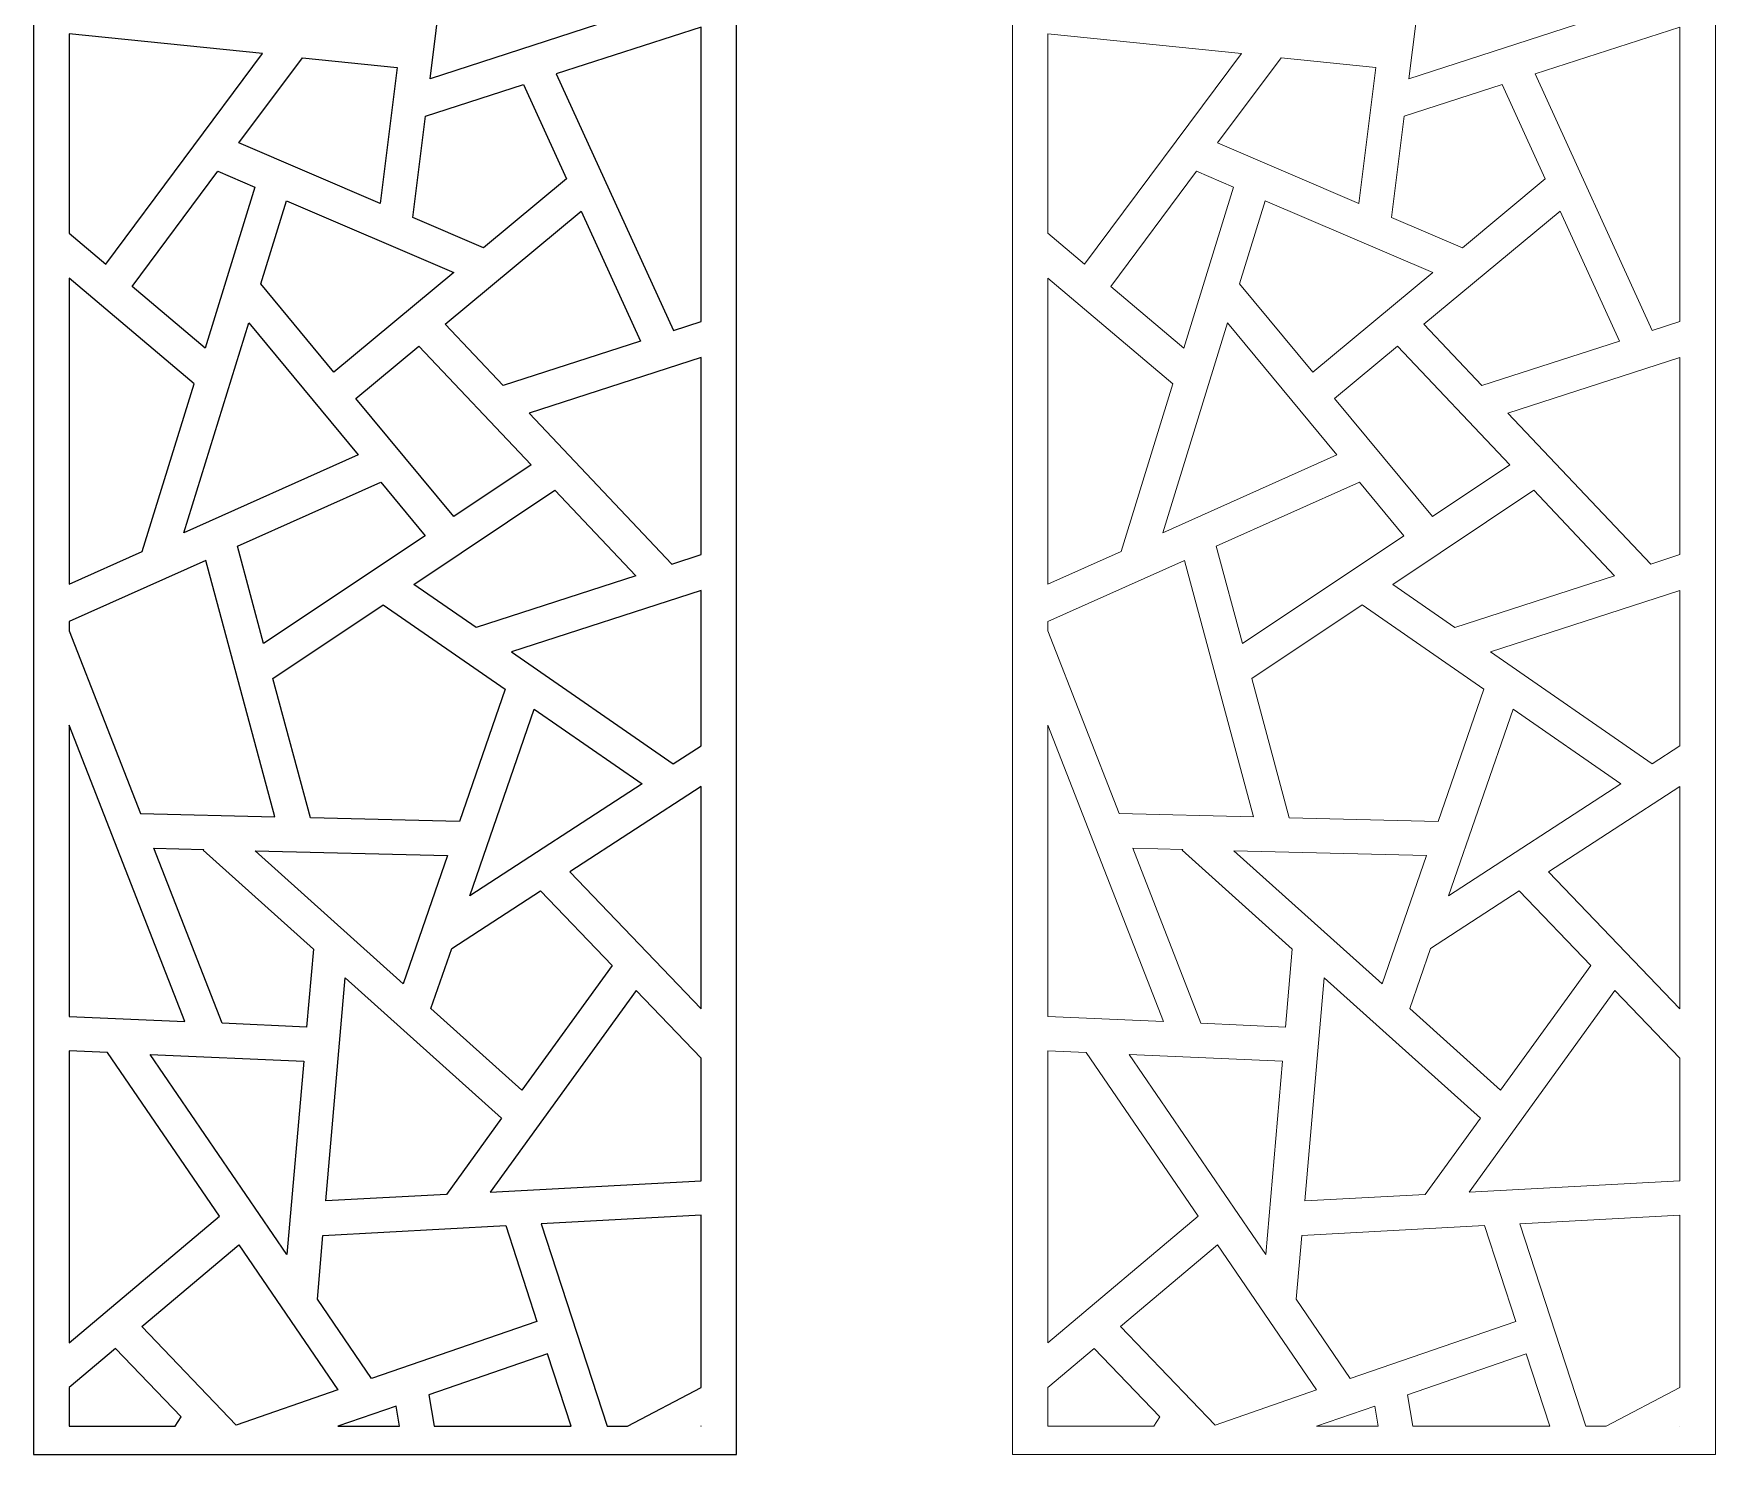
# Model space of a CAD drawing. Header units: centimetres. Extents: x -7.9 to 8.4, y -13.3 to 13.4.
# Drawn here: x -7.92 to 8.39, y -13.33 to 0.45 of the extents above; entities that cross this region are included whole.
import ezdxf

# ---------------------------------------------------------------- set-up
doc = ezdxf.new("R2010")
doc.units = ezdxf.units.CM
doc.header["$MEASUREMENT"] = 0
doc.layers.add('layer 1', color=7, linetype='Continuous')

msp = doc.modelspace()

# ---------------------------------------------------------------- linework, layer by layer
at = {"layer": 'layer 1', "color": 177}
for points, knots in [([(-7.91518, 13.39205), (-7.91518, 13.39205), (-1.09752, 13.39205), (-1.09752, 13.39205), (-1.09752, 13.39205), (-1.09752, 13.39205), (-1.09752, -13.33315), (-1.09752, -13.33315), (-1.09752, -13.33315), (-1.09752, -13.33315), (-7.91518, -13.33315), (-7.91518, -13.33315), (-7.91518, -13.33315), (-7.91518, -13.33315), (-7.91518, 13.39205), (-7.91518, 13.39205)], [0, 0, 0, 0, 0.2, 0.2, 0.2, 0.2, 0.4, 0.4, 0.4, 0.4, 0.6, 0.6, 0.6, 0.6, 1, 1, 1, 1]), ([(-2.83889, 1.48245), (-2.83889, 1.48245), (-3.89081, 1.44572), (-3.89081, 1.44572), (-3.89081, 1.44572), (-3.89081, 1.44572), (-4.06937, 0.01157), (-4.06937, 0.01157), (-4.06937, 0.01157), (-4.06937, 0.01157), (-2.44584, 0.53692), (-2.44584, 0.53692), (-2.44584, 0.53692), (-2.44584, 0.53692), (-2.83889, 1.48245), (-2.83889, 1.48245)], [0, 0, 0, 0, 0.2, 0.2, 0.2, 0.2, 0.4, 0.4, 0.4, 0.4, 0.6, 0.6, 0.6, 0.6, 1, 1, 1, 1]), ([(-1.44242, 0.51213), (-1.44242, 0.51213), (-1.44242, -2.34386), (-1.44242, -2.34386), (-1.44242, -2.34386), (-1.44242, -2.34386), (-1.71036, -2.43055), (-1.71036, -2.43055), (-1.71036, -2.43055), (-1.71036, -2.43055), (-2.84658, 0.05777), (-2.84658, 0.05777), (-2.84658, 0.05777), (-2.84658, 0.05777), (-1.44242, 0.51213), (-1.44242, 0.51213)], [0, 0, 0, 0, 0.2, 0.2, 0.2, 0.2, 0.4, 0.4, 0.4, 0.4, 0.6, 0.6, 0.6, 0.6, 1, 1, 1, 1]), ([(-7.57028, -1.48783), (-7.57028, -1.48783), (-7.57028, 0.44639), (-7.57028, 0.44639), (-7.57028, 0.44639), (-7.57028, 0.44639), (-5.69437, 0.25433), (-5.69437, 0.25433), (-5.69437, 0.25433), (-5.69437, 0.25433), (-7.2152, -1.78856), (-7.2152, -1.78856), (-7.2152, -1.78856), (-7.2152, -1.78856), (-7.57028, -1.48783), (-7.57028, -1.48783)], [0, 0, 0, 0, 0.2, 0.2, 0.2, 0.2, 0.4, 0.4, 0.4, 0.4, 0.6, 0.6, 0.6, 0.6, 1, 1, 1, 1]), ([(-5.92498, -0.61222), (-5.92498, -0.61222), (-4.5551, -1.19919), (-4.5551, -1.19919), (-4.5551, -1.19919), (-4.5551, -1.19919), (-4.39074, 0.12086), (-4.39074, 0.12086), (-4.39074, 0.12086), (-4.39074, 0.12086), (-5.30923, 0.21489), (-5.30923, 0.21489), (-5.30923, 0.21489), (-5.30923, 0.21489), (-5.92498, -0.61222), (-5.92498, -0.61222)], [0, 0, 0, 0, 0.2, 0.2, 0.2, 0.2, 0.4, 0.4, 0.4, 0.4, 0.6, 0.6, 0.6, 0.6, 1, 1, 1, 1]), ([(-3.16483, -0.04522), (-3.16483, -0.04522), (-4.11472, -0.35259), (-4.11472, -0.35259), (-4.11472, -0.35259), (-4.11472, -0.35259), (-4.23709, -1.33544), (-4.23709, -1.33544), (-4.23709, -1.33544), (-4.23709, -1.33544), (-3.55142, -1.62924), (-3.55142, -1.62924), (-3.55142, -1.62924), (-3.55142, -1.62924), (-2.74659, -0.96116), (-2.74659, -0.96116), (-2.74659, -0.96116), (-2.74659, -0.96116), (-3.16483, -0.04522), (-3.16483, -0.04522)], [0, 0, 0, 0, 0.16666667, 0.16666667, 0.16666667, 0.16666667, 0.33333333, 0.33333333, 0.33333333, 0.33333333, 0.5, 0.5, 0.5, 0.5, 0.66666667, 0.66666667, 0.66666667, 0.66666667, 1, 1, 1, 1]), ([(-5.77, -1.0402), (-5.77, -1.0402), (-6.12905, -0.88635), (-6.12905, -0.88635), (-6.12905, -0.88635), (-6.12905, -0.88635), (-6.96099, -2.00385), (-6.96099, -2.00385), (-6.96099, -2.00385), (-6.96099, -2.00385), (-6.2528, -2.60364), (-6.2528, -2.60364), (-6.2528, -2.60364), (-6.2528, -2.60364), (-5.77, -1.0402), (-5.77, -1.0402)], [0, 0, 0, 0, 0.2, 0.2, 0.2, 0.2, 0.4, 0.4, 0.4, 0.4, 0.6, 0.6, 0.6, 0.6, 1, 1, 1, 1]), ([(-5.00252, -2.83382), (-5.00252, -2.83382), (-3.8387, -1.86771), (-3.8387, -1.86771), (-3.8387, -1.86771), (-3.8387, -1.86771), (-5.46276, -1.17184), (-5.46276, -1.17184), (-5.46276, -1.17184), (-5.46276, -1.17184), (-5.71178, -1.97822), (-5.71178, -1.97822), (-5.71178, -1.97822), (-5.71178, -1.97822), (-5.00252, -2.83382), (-5.00252, -2.83382)], [0, 0, 0, 0, 0.2, 0.2, 0.2, 0.2, 0.4, 0.4, 0.4, 0.4, 0.6, 0.6, 0.6, 0.6, 1, 1, 1, 1]), ([(-3.36211, -2.96504), (-3.36211, -2.96504), (-2.02862, -2.53354), (-2.02862, -2.53354), (-2.02862, -2.53354), (-2.02862, -2.53354), (-2.60362, -1.27428), (-2.60362, -1.27428), (-2.60362, -1.27428), (-2.60362, -1.27428), (-3.92422, -2.37052), (-3.92422, -2.37052), (-3.92422, -2.37052), (-3.92422, -2.37052), (-3.36211, -2.96504), (-3.36211, -2.96504)], [0, 0, 0, 0, 0.2, 0.2, 0.2, 0.2, 0.4, 0.4, 0.4, 0.4, 0.6, 0.6, 0.6, 0.6, 1, 1, 1, 1]), ([(-7.57028, -4.89069), (-7.57028, -4.89069), (-7.57028, -1.92358), (-7.57028, -1.92358), (-7.57028, -1.92358), (-7.57028, -1.92358), (-6.35946, -2.94905), (-6.35946, -2.94905), (-6.35946, -2.94905), (-6.35946, -2.94905), (-6.86104, -4.57335), (-6.86104, -4.57335), (-6.86104, -4.57335), (-6.86104, -4.57335), (-7.57028, -4.89069), (-7.57028, -4.89069)], [0, 0, 0, 0, 0.2, 0.2, 0.2, 0.2, 0.4, 0.4, 0.4, 0.4, 0.6, 0.6, 0.6, 0.6, 1, 1, 1, 1]), ([(-4.76839, -3.63703), (-4.76839, -3.63703), (-5.82895, -2.35765), (-5.82895, -2.35765), (-5.82895, -2.35765), (-5.82895, -2.35765), (-6.45739, -4.39276), (-6.45739, -4.39276), (-6.45739, -4.39276), (-6.45739, -4.39276), (-4.76839, -3.63703), (-4.76839, -3.63703)], [0, 0, 0, 0, 0.25, 0.25, 0.25, 0.25, 0.5, 0.5, 0.5, 0.5, 1, 1, 1, 1]), ([(-4.18039, -2.58317), (-4.18039, -2.58317), (-4.79047, -3.08961), (-4.79047, -3.08961), (-4.79047, -3.08961), (-4.79047, -3.08961), (-3.84027, -4.23583), (-3.84027, -4.23583), (-3.84027, -4.23583), (-3.84027, -4.23583), (-3.09112, -3.73521), (-3.09112, -3.73521), (-3.09112, -3.73521), (-3.09112, -3.73521), (-4.18039, -2.58317), (-4.18039, -2.58317)], [0, 0, 0, 0, 0.2, 0.2, 0.2, 0.2, 0.4, 0.4, 0.4, 0.4, 0.6, 0.6, 0.6, 0.6, 1, 1, 1, 1]), ([(-1.44242, -2.69334), (-1.44242, -2.69334), (-1.44242, -4.60534), (-1.44242, -4.60534), (-1.44242, -4.60534), (-1.44242, -4.60534), (-1.72479, -4.6967), (-1.72479, -4.6967), (-1.72479, -4.6967), (-1.72479, -4.6967), (-3.10908, -3.23263), (-3.10908, -3.23263), (-3.10908, -3.23263), (-3.10908, -3.23263), (-1.44242, -2.69334), (-1.44242, -2.69334)], [0, 0, 0, 0, 0.2, 0.2, 0.2, 0.2, 0.4, 0.4, 0.4, 0.4, 0.6, 0.6, 0.6, 0.6, 1, 1, 1, 1]), ([(-4.11809, -4.42148), (-4.11809, -4.42148), (-4.54819, -3.90266), (-4.54819, -3.90266), (-4.54819, -3.90266), (-4.54819, -3.90266), (-5.93792, -4.52447), (-5.93792, -4.52447), (-5.93792, -4.52447), (-5.93792, -4.52447), (-5.68468, -5.46839), (-5.68468, -5.46839), (-5.68468, -5.46839), (-5.68468, -5.46839), (-4.11809, -4.42148), (-4.11809, -4.42148)], [0, 0, 0, 0, 0.2, 0.2, 0.2, 0.2, 0.4, 0.4, 0.4, 0.4, 0.6, 0.6, 0.6, 0.6, 1, 1, 1, 1]), ([(-2.85965, -3.98003), (-2.85965, -3.98003), (-4.22677, -4.89361), (-4.22677, -4.89361), (-4.22677, -4.89361), (-4.22677, -4.89361), (-3.62348, -5.31108), (-3.62348, -5.31108), (-3.62348, -5.31108), (-3.62348, -5.31108), (-2.07491, -4.80999), (-2.07491, -4.80999), (-2.07491, -4.80999), (-2.07491, -4.80999), (-2.85965, -3.98003), (-2.85965, -3.98003)], [0, 0, 0, 0, 0.2, 0.2, 0.2, 0.2, 0.4, 0.4, 0.4, 0.4, 0.6, 0.6, 0.6, 0.6, 1, 1, 1, 1]), ([(-7.57028, -5.34415), (-7.57028, -5.34415), (-7.57028, -5.25485), (-7.57028, -5.25485), (-7.57028, -5.25485), (-7.57028, -5.25485), (-6.24487, -4.6618), (-6.24487, -4.6618), (-6.24487, -4.6618), (-6.24487, -4.6618), (-5.57743, -7.1495), (-5.57743, -7.1495), (-5.57743, -7.1495), (-5.57743, -7.1495), (-6.87904, -7.11751), (-6.87904, -7.11751), (-6.87904, -7.11751), (-6.87904, -7.11751), (-7.57028, -5.34415), (-7.57028, -5.34415)], [0, 0, 0, 0, 0.16666667, 0.16666667, 0.16666667, 0.16666667, 0.33333333, 0.33333333, 0.33333333, 0.33333333, 0.5, 0.5, 0.5, 0.5, 0.66666667, 0.66666667, 0.66666667, 0.66666667, 1, 1, 1, 1]), ([(-1.44242, -4.95483), (-1.44242, -4.95483), (-1.44242, -6.45861), (-1.44242, -6.45861), (-1.44242, -6.45861), (-1.44242, -6.45861), (-1.71201, -6.63386), (-1.71201, -6.63386), (-1.71201, -6.63386), (-1.71201, -6.63386), (-3.27935, -5.54922), (-3.27935, -5.54922), (-3.27935, -5.54922), (-3.27935, -5.54922), (-1.44242, -4.95483), (-1.44242, -4.95483)], [0, 0, 0, 0, 0.2, 0.2, 0.2, 0.2, 0.4, 0.4, 0.4, 0.4, 0.6, 0.6, 0.6, 0.6, 1, 1, 1, 1]), ([(-3.7863, -7.19349), (-3.7863, -7.19349), (-3.34298, -5.90939), (-3.34298, -5.90939), (-3.34298, -5.90939), (-3.34298, -5.90939), (-4.5239, -5.09218), (-4.5239, -5.09218), (-4.5239, -5.09218), (-4.5239, -5.09218), (-5.5938, -5.80715), (-5.5938, -5.80715), (-5.5938, -5.80715), (-5.5938, -5.80715), (-5.23136, -7.15799), (-5.23136, -7.15799), (-5.23136, -7.15799), (-5.23136, -7.15799), (-3.7863, -7.19349), (-3.7863, -7.19349)], [0, 0, 0, 0, 0.16666667, 0.16666667, 0.16666667, 0.16666667, 0.33333333, 0.33333333, 0.33333333, 0.33333333, 0.5, 0.5, 0.5, 0.5, 0.66666667, 0.66666667, 0.66666667, 0.66666667, 1, 1, 1, 1]), ([(-3.6845, -7.91608), (-3.6845, -7.91608), (-2.01317, -6.82961), (-2.01317, -6.82961), (-2.01317, -6.82961), (-2.01317, -6.82961), (-3.05947, -6.10558), (-3.05947, -6.10558), (-3.05947, -6.10558), (-3.05947, -6.10558), (-3.6845, -7.91608), (-3.6845, -7.91608)], [0, 0, 0, 0, 0.25, 0.25, 0.25, 0.25, 0.5, 0.5, 0.5, 0.5, 1, 1, 1, 1]), ([(-7.57028, -9.08523), (-7.57028, -9.08523), (-7.57028, -6.25856), (-7.57028, -6.25856), (-7.57028, -6.25856), (-7.57028, -6.25856), (-6.44884, -9.13558), (-6.44884, -9.13558), (-6.44884, -9.13558), (-6.44884, -9.13558), (-7.57028, -9.08523), (-7.57028, -9.08523)], [0, 0, 0, 0, 0.25, 0.25, 0.25, 0.25, 0.5, 0.5, 0.5, 0.5, 1, 1, 1, 1]), ([(-1.44242, -6.85461), (-1.44242, -6.85461), (-1.44242, -9.00975), (-1.44242, -9.00975), (-1.44242, -9.00975), (-1.44242, -9.00975), (-2.71594, -7.68246), (-2.71594, -7.68246), (-2.71594, -7.68246), (-2.71594, -7.68246), (-1.44242, -6.85461), (-1.44242, -6.85461)], [0, 0, 0, 0, 0.25, 0.25, 0.25, 0.25, 0.5, 0.5, 0.5, 0.5, 1, 1, 1, 1]), ([(-5.26763, -9.1886), (-5.26763, -9.1886), (-5.20221, -8.43121), (-5.20221, -8.43121), (-5.20221, -8.43121), (-5.20221, -8.43121), (-6.27015, -7.47188), (-6.27015, -7.47188), (-6.27015, -7.47188), (-6.27015, -7.47188), (-6.26356, -7.46507), (-6.26356, -7.46507), (-6.26356, -7.46507), (-6.26356, -7.46507), (-6.74821, -7.45315), (-6.74821, -7.45315), (-6.74821, -7.45315), (-6.74821, -7.45315), (-6.08606, -9.15185), (-6.08606, -9.15185), (-6.08606, -9.15185), (-6.08606, -9.15185), (-5.26763, -9.1886), (-5.26763, -9.1886)], [0, 0, 0, 0, 0.14285714, 0.14285714, 0.14285714, 0.14285714, 0.28571429, 0.28571429, 0.28571429, 0.28571429, 0.42857143, 0.42857143, 0.42857143, 0.42857143, 0.57142857, 0.57142857, 0.57142857, 0.57142857, 0.71428571, 0.71428571, 0.71428571, 0.71428571, 1, 1, 1, 1]), ([(-4.32992, -8.76814), (-4.32992, -8.76814), (-3.90011, -7.52314), (-3.90011, -7.52314), (-3.90011, -7.52314), (-3.90011, -7.52314), (-5.76692, -7.47726), (-5.76692, -7.47726), (-5.76692, -7.47726), (-5.76692, -7.47726), (-4.32992, -8.76814), (-4.32992, -8.76814)], [0, 0, 0, 0, 0.25, 0.25, 0.25, 0.25, 0.5, 0.5, 0.5, 0.5, 1, 1, 1, 1]), ([(-2.99942, -7.86674), (-2.99942, -7.86674), (-3.86078, -8.42667), (-3.86078, -8.42667), (-3.86078, -8.42667), (-3.86078, -8.42667), (-4.06183, -9.00899), (-4.06183, -9.00899), (-4.06183, -9.00899), (-4.06183, -9.00899), (-3.18052, -9.80067), (-3.18052, -9.80067), (-3.18052, -9.80067), (-3.18052, -9.80067), (-2.30532, -8.59013), (-2.30532, -8.59013), (-2.30532, -8.59013), (-2.30532, -8.59013), (-2.99942, -7.86674), (-2.99942, -7.86674)], [0, 0, 0, 0, 0.16666667, 0.16666667, 0.16666667, 0.16666667, 0.33333333, 0.33333333, 0.33333333, 0.33333333, 0.5, 0.5, 0.5, 0.5, 0.66666667, 0.66666667, 0.66666667, 0.66666667, 1, 1, 1, 1]), ([(-5.08002, -10.87442), (-5.08002, -10.87442), (-3.91199, -10.81241), (-3.91199, -10.81241), (-3.91199, -10.81241), (-3.91199, -10.81241), (-3.3763, -10.07148), (-3.3763, -10.07148), (-3.3763, -10.07148), (-3.3763, -10.07148), (-4.89298, -8.70901), (-4.89298, -8.70901), (-4.89298, -8.70901), (-4.89298, -8.70901), (-5.08002, -10.87442), (-5.08002, -10.87442)], [0, 0, 0, 0, 0.2, 0.2, 0.2, 0.2, 0.4, 0.4, 0.4, 0.4, 0.6, 0.6, 0.6, 0.6, 1, 1, 1, 1]), ([(-1.44242, -9.48947), (-1.44242, -9.48947), (-1.44242, -10.68132), (-1.44242, -10.68132), (-1.44242, -10.68132), (-1.44242, -10.68132), (-3.48602, -10.78979), (-3.48602, -10.78979), (-3.48602, -10.78979), (-3.48602, -10.78979), (-2.07172, -8.8336), (-2.07172, -8.8336), (-2.07172, -8.8336), (-2.07172, -8.8336), (-1.44242, -9.48947), (-1.44242, -9.48947)], [0, 0, 0, 0, 0.2, 0.2, 0.2, 0.2, 0.4, 0.4, 0.4, 0.4, 0.6, 0.6, 0.6, 0.6, 1, 1, 1, 1]), ([(-7.57028, -12.25081), (-7.57028, -12.25081), (-7.57028, -9.41762), (-7.57028, -9.41762), (-7.57028, -9.41762), (-7.57028, -9.41762), (-7.19843, -9.4343), (-7.19843, -9.4343), (-7.19843, -9.4343), (-7.19843, -9.4343), (-6.11396, -11.02361), (-6.11396, -11.02361), (-6.11396, -11.02361), (-6.11396, -11.02361), (-7.57028, -12.25081), (-7.57028, -12.25081)], [0, 0, 0, 0, 0.2, 0.2, 0.2, 0.2, 0.4, 0.4, 0.4, 0.4, 0.6, 0.6, 0.6, 0.6, 1, 1, 1, 1]), ([(-5.45826, -11.39537), (-5.45826, -11.39537), (-5.29625, -9.51967), (-5.29625, -9.51967), (-5.29625, -9.51967), (-5.29625, -9.51967), (-6.78367, -9.45292), (-6.78367, -9.45292), (-6.78367, -9.45292), (-6.78367, -9.45292), (-5.45826, -11.39537), (-5.45826, -11.39537)], [0, 0, 0, 0, 0.25, 0.25, 0.25, 0.25, 0.5, 0.5, 0.5, 0.5, 1, 1, 1, 1]), ([(-1.44242, -11.0141), (-1.44242, -11.0141), (-1.44242, -12.68476), (-1.44242, -12.68476), (-1.44242, -12.68476), (-1.44242, -12.68476), (-2.15572, -13.06045), (-2.15572, -13.06045), (-2.15572, -13.06045), (-2.15572, -13.06045), (-2.35397, -13.06045), (-2.35397, -13.06045), (-2.35397, -13.06045), (-2.35397, -13.06045), (-2.99314, -11.09641), (-2.99314, -11.09641), (-2.99314, -11.09641), (-2.99314, -11.09641), (-1.44242, -11.0141), (-1.44242, -11.0141)], [0, 0, 0, 0, 0.16666667, 0.16666667, 0.16666667, 0.16666667, 0.33333333, 0.33333333, 0.33333333, 0.33333333, 0.5, 0.5, 0.5, 0.5, 0.66666667, 0.66666667, 0.66666667, 0.66666667, 1, 1, 1, 1]), ([(-3.03395, -12.04358), (-3.03395, -12.04358), (-3.33626, -11.11462), (-3.33626, -11.11462), (-3.33626, -11.11462), (-3.33626, -11.11462), (-5.10889, -11.20871), (-5.10889, -11.20871), (-5.10889, -11.20871), (-5.10889, -11.20871), (-5.16246, -11.82886), (-5.16246, -11.82886), (-5.16246, -11.82886), (-5.16246, -11.82886), (-4.63869, -12.59645), (-4.63869, -12.59645), (-4.63869, -12.59645), (-4.63869, -12.59645), (-3.03395, -12.04358), (-3.03395, -12.04358)], [0, 0, 0, 0, 0.16666667, 0.16666667, 0.16666667, 0.16666667, 0.33333333, 0.33333333, 0.33333333, 0.33333333, 0.5, 0.5, 0.5, 0.5, 0.66666667, 0.66666667, 0.66666667, 0.66666667, 1, 1, 1, 1]), ([(-5.95008, -13.04825), (-5.95008, -13.04825), (-4.96422, -12.70861), (-4.96422, -12.70861), (-4.96422, -12.70861), (-4.96422, -12.70861), (-5.92586, -11.2993), (-5.92586, -11.2993), (-5.92586, -11.2993), (-5.92586, -11.2993), (-6.8671, -12.09249), (-6.8671, -12.09249), (-6.8671, -12.09249), (-6.8671, -12.09249), (-5.95008, -13.04825), (-5.95008, -13.04825)], [0, 0, 0, 0, 0.2, 0.2, 0.2, 0.2, 0.4, 0.4, 0.4, 0.4, 0.6, 0.6, 0.6, 0.6, 1, 1, 1, 1]), ([(-6.54292, -13.06045), (-6.54292, -13.06045), (-7.57028, -13.06045), (-7.57028, -13.06045), (-7.57028, -13.06045), (-7.57028, -13.06045), (-7.57028, -12.68503), (-7.57028, -12.68503), (-7.57028, -12.68503), (-7.57028, -12.68503), (-7.12161, -12.30695), (-7.12161, -12.30695), (-7.12161, -12.30695), (-7.12161, -12.30695), (-6.48564, -12.96978), (-6.48564, -12.96978), (-6.48564, -12.96978), (-6.48564, -12.96978), (-6.54292, -13.06045), (-6.54292, -13.06045)], [0, 0, 0, 0, 0.16666667, 0.16666667, 0.16666667, 0.16666667, 0.33333333, 0.33333333, 0.33333333, 0.33333333, 0.5, 0.5, 0.5, 0.5, 0.66666667, 0.66666667, 0.66666667, 0.66666667, 1, 1, 1, 1]), ([(-2.70304, -13.06045), (-2.70304, -13.06045), (-4.03123, -13.06045), (-4.03123, -13.06045), (-4.03123, -13.06045), (-4.03123, -13.06045), (-4.08228, -12.75597), (-4.08228, -12.75597), (-4.08228, -12.75597), (-4.08228, -12.75597), (-2.93118, -12.35941), (-2.93118, -12.35941), (-2.93118, -12.35941), (-2.93118, -12.35941), (-2.70304, -13.06045), (-2.70304, -13.06045)], [0, 0, 0, 0, 0.2, 0.2, 0.2, 0.2, 0.4, 0.4, 0.4, 0.4, 0.6, 0.6, 0.6, 0.6, 1, 1, 1, 1]), ([(-4.36789, -13.06045), (-4.36789, -13.06045), (-4.96608, -13.06045), (-4.96608, -13.06045), (-4.96608, -13.06045), (-4.96608, -13.06045), (-4.40055, -12.86562), (-4.40055, -12.86562), (-4.40055, -12.86562), (-4.40055, -12.86562), (-4.36789, -13.06045), (-4.36789, -13.06045)], [0, 0, 0, 0, 0.25, 0.25, 0.25, 0.25, 0.5, 0.5, 0.5, 0.5, 1, 1, 1, 1]), ([(-1.44242, -13.05996), (-1.44242, -13.05996), (-1.44242, -13.06045), (-1.44242, -13.06045), (-1.44242, -13.06045), (-1.44242, -13.06045), (-1.44335, -13.06045), (-1.44335, -13.06045), (-1.44335, -13.06045), (-1.44335, -13.06045), (-1.44242, -13.05996), (-1.44242, -13.05996)], [0, 0, 0, 0, 0.25, 0.25, 0.25, 0.25, 0.5, 0.5, 0.5, 0.5, 1, 1, 1, 1])]:
    msp.add_open_spline(points, degree=3, knots=knots, dxfattribs=at)
at = {"layer": 'layer 1', "color": 242, "lineweight": 9}
for points, knots in [([(1.57701, 13.39205), (1.57701, 13.39205), (8.39467, 13.39205), (8.39467, 13.39205), (8.39467, 13.39205), (8.39467, 13.39205), (8.39467, -13.33315), (8.39467, -13.33315), (8.39467, -13.33315), (8.39467, -13.33315), (1.57701, -13.33315), (1.57701, -13.33315), (1.57701, -13.33315), (1.57701, -13.33315), (1.57701, 13.39205), (1.57701, 13.39205)], [0, 0, 0, 0, 0.2, 0.2, 0.2, 0.2, 0.4, 0.4, 0.4, 0.4, 0.6, 0.6, 0.6, 0.6, 1, 1, 1, 1]), ([(6.6533, 1.48245), (6.6533, 1.48245), (5.60138, 1.44572), (5.60138, 1.44572), (5.60138, 1.44572), (5.60138, 1.44572), (5.42282, 0.01157), (5.42282, 0.01157), (5.42282, 0.01157), (5.42282, 0.01157), (7.04635, 0.53692), (7.04635, 0.53692), (7.04635, 0.53692), (7.04635, 0.53692), (6.6533, 1.48245), (6.6533, 1.48245)], [0, 0, 0, 0, 0.2, 0.2, 0.2, 0.2, 0.4, 0.4, 0.4, 0.4, 0.6, 0.6, 0.6, 0.6, 1, 1, 1, 1]), ([(8.04977, 0.51213), (8.04977, 0.51213), (8.04977, -2.34386), (8.04977, -2.34386), (8.04977, -2.34386), (8.04977, -2.34386), (7.78183, -2.43055), (7.78183, -2.43055), (7.78183, -2.43055), (7.78183, -2.43055), (6.64561, 0.05777), (6.64561, 0.05777), (6.64561, 0.05777), (6.64561, 0.05777), (8.04977, 0.51213), (8.04977, 0.51213)], [0, 0, 0, 0, 0.2, 0.2, 0.2, 0.2, 0.4, 0.4, 0.4, 0.4, 0.6, 0.6, 0.6, 0.6, 1, 1, 1, 1]), ([(1.92191, -1.48783), (1.92191, -1.48783), (1.92191, 0.44639), (1.92191, 0.44639), (1.92191, 0.44639), (1.92191, 0.44639), (3.79782, 0.25433), (3.79782, 0.25433), (3.79782, 0.25433), (3.79782, 0.25433), (2.27699, -1.78856), (2.27699, -1.78856), (2.27699, -1.78856), (2.27699, -1.78856), (1.92191, -1.48783), (1.92191, -1.48783)], [0, 0, 0, 0, 0.2, 0.2, 0.2, 0.2, 0.4, 0.4, 0.4, 0.4, 0.6, 0.6, 0.6, 0.6, 1, 1, 1, 1]), ([(3.56721, -0.61222), (3.56721, -0.61222), (4.93709, -1.19919), (4.93709, -1.19919), (4.93709, -1.19919), (4.93709, -1.19919), (5.10145, 0.12086), (5.10145, 0.12086), (5.10145, 0.12086), (5.10145, 0.12086), (4.18296, 0.21489), (4.18296, 0.21489), (4.18296, 0.21489), (4.18296, 0.21489), (3.56721, -0.61222), (3.56721, -0.61222)], [0, 0, 0, 0, 0.2, 0.2, 0.2, 0.2, 0.4, 0.4, 0.4, 0.4, 0.6, 0.6, 0.6, 0.6, 1, 1, 1, 1]), ([(6.32736, -0.04522), (6.32736, -0.04522), (5.37747, -0.35259), (5.37747, -0.35259), (5.37747, -0.35259), (5.37747, -0.35259), (5.2551, -1.33544), (5.2551, -1.33544), (5.2551, -1.33544), (5.2551, -1.33544), (5.94077, -1.62924), (5.94077, -1.62924), (5.94077, -1.62924), (5.94077, -1.62924), (6.7456, -0.96116), (6.7456, -0.96116), (6.7456, -0.96116), (6.7456, -0.96116), (6.32736, -0.04522), (6.32736, -0.04522)], [0, 0, 0, 0, 0.16666667, 0.16666667, 0.16666667, 0.16666667, 0.33333333, 0.33333333, 0.33333333, 0.33333333, 0.5, 0.5, 0.5, 0.5, 0.66666667, 0.66666667, 0.66666667, 0.66666667, 1, 1, 1, 1]), ([(3.72219, -1.0402), (3.72219, -1.0402), (3.36314, -0.88635), (3.36314, -0.88635), (3.36314, -0.88635), (3.36314, -0.88635), (2.5312, -2.00385), (2.5312, -2.00385), (2.5312, -2.00385), (2.5312, -2.00385), (3.23939, -2.60364), (3.23939, -2.60364), (3.23939, -2.60364), (3.23939, -2.60364), (3.72219, -1.0402), (3.72219, -1.0402)], [0, 0, 0, 0, 0.2, 0.2, 0.2, 0.2, 0.4, 0.4, 0.4, 0.4, 0.6, 0.6, 0.6, 0.6, 1, 1, 1, 1]), ([(4.48967, -2.83382), (4.48967, -2.83382), (5.65349, -1.86771), (5.65349, -1.86771), (5.65349, -1.86771), (5.65349, -1.86771), (4.02943, -1.17184), (4.02943, -1.17184), (4.02943, -1.17184), (4.02943, -1.17184), (3.78041, -1.97822), (3.78041, -1.97822), (3.78041, -1.97822), (3.78041, -1.97822), (4.48967, -2.83382), (4.48967, -2.83382)], [0, 0, 0, 0, 0.2, 0.2, 0.2, 0.2, 0.4, 0.4, 0.4, 0.4, 0.6, 0.6, 0.6, 0.6, 1, 1, 1, 1]), ([(6.13008, -2.96504), (6.13008, -2.96504), (7.46357, -2.53354), (7.46357, -2.53354), (7.46357, -2.53354), (7.46357, -2.53354), (6.88857, -1.27428), (6.88857, -1.27428), (6.88857, -1.27428), (6.88857, -1.27428), (5.56797, -2.37052), (5.56797, -2.37052), (5.56797, -2.37052), (5.56797, -2.37052), (6.13008, -2.96504), (6.13008, -2.96504)], [0, 0, 0, 0, 0.2, 0.2, 0.2, 0.2, 0.4, 0.4, 0.4, 0.4, 0.6, 0.6, 0.6, 0.6, 1, 1, 1, 1]), ([(1.92191, -4.89069), (1.92191, -4.89069), (1.92191, -1.92358), (1.92191, -1.92358), (1.92191, -1.92358), (1.92191, -1.92358), (3.13273, -2.94905), (3.13273, -2.94905), (3.13273, -2.94905), (3.13273, -2.94905), (2.63115, -4.57335), (2.63115, -4.57335), (2.63115, -4.57335), (2.63115, -4.57335), (1.92191, -4.89069), (1.92191, -4.89069)], [0, 0, 0, 0, 0.2, 0.2, 0.2, 0.2, 0.4, 0.4, 0.4, 0.4, 0.6, 0.6, 0.6, 0.6, 1, 1, 1, 1]), ([(4.7238, -3.63703), (4.7238, -3.63703), (3.66324, -2.35765), (3.66324, -2.35765), (3.66324, -2.35765), (3.66324, -2.35765), (3.0348, -4.39276), (3.0348, -4.39276), (3.0348, -4.39276), (3.0348, -4.39276), (4.7238, -3.63703), (4.7238, -3.63703)], [0, 0, 0, 0, 0.25, 0.25, 0.25, 0.25, 0.5, 0.5, 0.5, 0.5, 1, 1, 1, 1]), ([(5.3118, -2.58317), (5.3118, -2.58317), (4.70172, -3.08961), (4.70172, -3.08961), (4.70172, -3.08961), (4.70172, -3.08961), (5.65192, -4.23583), (5.65192, -4.23583), (5.65192, -4.23583), (5.65192, -4.23583), (6.40107, -3.73521), (6.40107, -3.73521), (6.40107, -3.73521), (6.40107, -3.73521), (5.3118, -2.58317), (5.3118, -2.58317)], [0, 0, 0, 0, 0.2, 0.2, 0.2, 0.2, 0.4, 0.4, 0.4, 0.4, 0.6, 0.6, 0.6, 0.6, 1, 1, 1, 1]), ([(8.04977, -2.69334), (8.04977, -2.69334), (8.04977, -4.60534), (8.04977, -4.60534), (8.04977, -4.60534), (8.04977, -4.60534), (7.7674, -4.6967), (7.7674, -4.6967), (7.7674, -4.6967), (7.7674, -4.6967), (6.38311, -3.23263), (6.38311, -3.23263), (6.38311, -3.23263), (6.38311, -3.23263), (8.04977, -2.69334), (8.04977, -2.69334)], [0, 0, 0, 0, 0.2, 0.2, 0.2, 0.2, 0.4, 0.4, 0.4, 0.4, 0.6, 0.6, 0.6, 0.6, 1, 1, 1, 1]), ([(5.3741, -4.42148), (5.3741, -4.42148), (4.944, -3.90266), (4.944, -3.90266), (4.944, -3.90266), (4.944, -3.90266), (3.55427, -4.52447), (3.55427, -4.52447), (3.55427, -4.52447), (3.55427, -4.52447), (3.80751, -5.46839), (3.80751, -5.46839), (3.80751, -5.46839), (3.80751, -5.46839), (5.3741, -4.42148), (5.3741, -4.42148)], [0, 0, 0, 0, 0.2, 0.2, 0.2, 0.2, 0.4, 0.4, 0.4, 0.4, 0.6, 0.6, 0.6, 0.6, 1, 1, 1, 1]), ([(6.63254, -3.98003), (6.63254, -3.98003), (5.26542, -4.89361), (5.26542, -4.89361), (5.26542, -4.89361), (5.26542, -4.89361), (5.86871, -5.31108), (5.86871, -5.31108), (5.86871, -5.31108), (5.86871, -5.31108), (7.41728, -4.80999), (7.41728, -4.80999), (7.41728, -4.80999), (7.41728, -4.80999), (6.63254, -3.98003), (6.63254, -3.98003)], [0, 0, 0, 0, 0.2, 0.2, 0.2, 0.2, 0.4, 0.4, 0.4, 0.4, 0.6, 0.6, 0.6, 0.6, 1, 1, 1, 1]), ([(1.92191, -5.34415), (1.92191, -5.34415), (1.92191, -5.25485), (1.92191, -5.25485), (1.92191, -5.25485), (1.92191, -5.25485), (3.24732, -4.6618), (3.24732, -4.6618), (3.24732, -4.6618), (3.24732, -4.6618), (3.91476, -7.1495), (3.91476, -7.1495), (3.91476, -7.1495), (3.91476, -7.1495), (2.61315, -7.11751), (2.61315, -7.11751), (2.61315, -7.11751), (2.61315, -7.11751), (1.92191, -5.34415), (1.92191, -5.34415)], [0, 0, 0, 0, 0.16666667, 0.16666667, 0.16666667, 0.16666667, 0.33333333, 0.33333333, 0.33333333, 0.33333333, 0.5, 0.5, 0.5, 0.5, 0.66666667, 0.66666667, 0.66666667, 0.66666667, 1, 1, 1, 1]), ([(8.04977, -4.95483), (8.04977, -4.95483), (8.04977, -6.45861), (8.04977, -6.45861), (8.04977, -6.45861), (8.04977, -6.45861), (7.78018, -6.63386), (7.78018, -6.63386), (7.78018, -6.63386), (7.78018, -6.63386), (6.21284, -5.54922), (6.21284, -5.54922), (6.21284, -5.54922), (6.21284, -5.54922), (8.04977, -4.95483), (8.04977, -4.95483)], [0, 0, 0, 0, 0.2, 0.2, 0.2, 0.2, 0.4, 0.4, 0.4, 0.4, 0.6, 0.6, 0.6, 0.6, 1, 1, 1, 1]), ([(5.70589, -7.19349), (5.70589, -7.19349), (6.14921, -5.90939), (6.14921, -5.90939), (6.14921, -5.90939), (6.14921, -5.90939), (4.96829, -5.09218), (4.96829, -5.09218), (4.96829, -5.09218), (4.96829, -5.09218), (3.89839, -5.80715), (3.89839, -5.80715), (3.89839, -5.80715), (3.89839, -5.80715), (4.26083, -7.15799), (4.26083, -7.15799), (4.26083, -7.15799), (4.26083, -7.15799), (5.70589, -7.19349), (5.70589, -7.19349)], [0, 0, 0, 0, 0.16666667, 0.16666667, 0.16666667, 0.16666667, 0.33333333, 0.33333333, 0.33333333, 0.33333333, 0.5, 0.5, 0.5, 0.5, 0.66666667, 0.66666667, 0.66666667, 0.66666667, 1, 1, 1, 1]), ([(5.80769, -7.91608), (5.80769, -7.91608), (7.47902, -6.82961), (7.47902, -6.82961), (7.47902, -6.82961), (7.47902, -6.82961), (6.43272, -6.10558), (6.43272, -6.10558), (6.43272, -6.10558), (6.43272, -6.10558), (5.80769, -7.91608), (5.80769, -7.91608)], [0, 0, 0, 0, 0.25, 0.25, 0.25, 0.25, 0.5, 0.5, 0.5, 0.5, 1, 1, 1, 1]), ([(1.92191, -9.08523), (1.92191, -9.08523), (1.92191, -6.25856), (1.92191, -6.25856), (1.92191, -6.25856), (1.92191, -6.25856), (3.04335, -9.13558), (3.04335, -9.13558), (3.04335, -9.13558), (3.04335, -9.13558), (1.92191, -9.08523), (1.92191, -9.08523)], [0, 0, 0, 0, 0.25, 0.25, 0.25, 0.25, 0.5, 0.5, 0.5, 0.5, 1, 1, 1, 1]), ([(8.04977, -6.85461), (8.04977, -6.85461), (8.04977, -9.00975), (8.04977, -9.00975), (8.04977, -9.00975), (8.04977, -9.00975), (6.77625, -7.68246), (6.77625, -7.68246), (6.77625, -7.68246), (6.77625, -7.68246), (8.04977, -6.85461), (8.04977, -6.85461)], [0, 0, 0, 0, 0.25, 0.25, 0.25, 0.25, 0.5, 0.5, 0.5, 0.5, 1, 1, 1, 1]), ([(4.22456, -9.1886), (4.22456, -9.1886), (4.28998, -8.43121), (4.28998, -8.43121), (4.28998, -8.43121), (4.28998, -8.43121), (3.22204, -7.47188), (3.22204, -7.47188), (3.22204, -7.47188), (3.22204, -7.47188), (3.22863, -7.46507), (3.22863, -7.46507), (3.22863, -7.46507), (3.22863, -7.46507), (2.74398, -7.45315), (2.74398, -7.45315), (2.74398, -7.45315), (2.74398, -7.45315), (3.40613, -9.15185), (3.40613, -9.15185), (3.40613, -9.15185), (3.40613, -9.15185), (4.22456, -9.1886), (4.22456, -9.1886)], [0, 0, 0, 0, 0.14285714, 0.14285714, 0.14285714, 0.14285714, 0.28571429, 0.28571429, 0.28571429, 0.28571429, 0.42857143, 0.42857143, 0.42857143, 0.42857143, 0.57142857, 0.57142857, 0.57142857, 0.57142857, 0.71428571, 0.71428571, 0.71428571, 0.71428571, 1, 1, 1, 1]), ([(5.16227, -8.76814), (5.16227, -8.76814), (5.59208, -7.52314), (5.59208, -7.52314), (5.59208, -7.52314), (5.59208, -7.52314), (3.72527, -7.47726), (3.72527, -7.47726), (3.72527, -7.47726), (3.72527, -7.47726), (5.16227, -8.76814), (5.16227, -8.76814)], [0, 0, 0, 0, 0.25, 0.25, 0.25, 0.25, 0.5, 0.5, 0.5, 0.5, 1, 1, 1, 1]), ([(6.49277, -7.86674), (6.49277, -7.86674), (5.63141, -8.42667), (5.63141, -8.42667), (5.63141, -8.42667), (5.63141, -8.42667), (5.43036, -9.00899), (5.43036, -9.00899), (5.43036, -9.00899), (5.43036, -9.00899), (6.31167, -9.80067), (6.31167, -9.80067), (6.31167, -9.80067), (6.31167, -9.80067), (7.18687, -8.59013), (7.18687, -8.59013), (7.18687, -8.59013), (7.18687, -8.59013), (6.49277, -7.86674), (6.49277, -7.86674)], [0, 0, 0, 0, 0.16666667, 0.16666667, 0.16666667, 0.16666667, 0.33333333, 0.33333333, 0.33333333, 0.33333333, 0.5, 0.5, 0.5, 0.5, 0.66666667, 0.66666667, 0.66666667, 0.66666667, 1, 1, 1, 1]), ([(4.41217, -10.87442), (4.41217, -10.87442), (5.5802, -10.81241), (5.5802, -10.81241), (5.5802, -10.81241), (5.5802, -10.81241), (6.11589, -10.07148), (6.11589, -10.07148), (6.11589, -10.07148), (6.11589, -10.07148), (4.59921, -8.70901), (4.59921, -8.70901), (4.59921, -8.70901), (4.59921, -8.70901), (4.41217, -10.87442), (4.41217, -10.87442)], [0, 0, 0, 0, 0.2, 0.2, 0.2, 0.2, 0.4, 0.4, 0.4, 0.4, 0.6, 0.6, 0.6, 0.6, 1, 1, 1, 1]), ([(8.04977, -9.48947), (8.04977, -9.48947), (8.04977, -10.68132), (8.04977, -10.68132), (8.04977, -10.68132), (8.04977, -10.68132), (6.00617, -10.78979), (6.00617, -10.78979), (6.00617, -10.78979), (6.00617, -10.78979), (7.42047, -8.8336), (7.42047, -8.8336), (7.42047, -8.8336), (7.42047, -8.8336), (8.04977, -9.48947), (8.04977, -9.48947)], [0, 0, 0, 0, 0.2, 0.2, 0.2, 0.2, 0.4, 0.4, 0.4, 0.4, 0.6, 0.6, 0.6, 0.6, 1, 1, 1, 1]), ([(1.92191, -12.25081), (1.92191, -12.25081), (1.92191, -9.41762), (1.92191, -9.41762), (1.92191, -9.41762), (1.92191, -9.41762), (2.29376, -9.4343), (2.29376, -9.4343), (2.29376, -9.4343), (2.29376, -9.4343), (3.37823, -11.02361), (3.37823, -11.02361), (3.37823, -11.02361), (3.37823, -11.02361), (1.92191, -12.25081), (1.92191, -12.25081)], [0, 0, 0, 0, 0.2, 0.2, 0.2, 0.2, 0.4, 0.4, 0.4, 0.4, 0.6, 0.6, 0.6, 0.6, 1, 1, 1, 1]), ([(4.03393, -11.39537), (4.03393, -11.39537), (4.19594, -9.51967), (4.19594, -9.51967), (4.19594, -9.51967), (4.19594, -9.51967), (2.70852, -9.45292), (2.70852, -9.45292), (2.70852, -9.45292), (2.70852, -9.45292), (4.03393, -11.39537), (4.03393, -11.39537)], [0, 0, 0, 0, 0.25, 0.25, 0.25, 0.25, 0.5, 0.5, 0.5, 0.5, 1, 1, 1, 1]), ([(8.04977, -11.0141), (8.04977, -11.0141), (8.04977, -12.68476), (8.04977, -12.68476), (8.04977, -12.68476), (8.04977, -12.68476), (7.33647, -13.06045), (7.33647, -13.06045), (7.33647, -13.06045), (7.33647, -13.06045), (7.13822, -13.06045), (7.13822, -13.06045), (7.13822, -13.06045), (7.13822, -13.06045), (6.49905, -11.09641), (6.49905, -11.09641), (6.49905, -11.09641), (6.49905, -11.09641), (8.04977, -11.0141), (8.04977, -11.0141)], [0, 0, 0, 0, 0.16666667, 0.16666667, 0.16666667, 0.16666667, 0.33333333, 0.33333333, 0.33333333, 0.33333333, 0.5, 0.5, 0.5, 0.5, 0.66666667, 0.66666667, 0.66666667, 0.66666667, 1, 1, 1, 1]), ([(6.45824, -12.04358), (6.45824, -12.04358), (6.15593, -11.11462), (6.15593, -11.11462), (6.15593, -11.11462), (6.15593, -11.11462), (4.3833, -11.20871), (4.3833, -11.20871), (4.3833, -11.20871), (4.3833, -11.20871), (4.32973, -11.82886), (4.32973, -11.82886), (4.32973, -11.82886), (4.32973, -11.82886), (4.8535, -12.59645), (4.8535, -12.59645), (4.8535, -12.59645), (4.8535, -12.59645), (6.45824, -12.04358), (6.45824, -12.04358)], [0, 0, 0, 0, 0.16666667, 0.16666667, 0.16666667, 0.16666667, 0.33333333, 0.33333333, 0.33333333, 0.33333333, 0.5, 0.5, 0.5, 0.5, 0.66666667, 0.66666667, 0.66666667, 0.66666667, 1, 1, 1, 1]), ([(3.54211, -13.04825), (3.54211, -13.04825), (4.52797, -12.70861), (4.52797, -12.70861), (4.52797, -12.70861), (4.52797, -12.70861), (3.56633, -11.2993), (3.56633, -11.2993), (3.56633, -11.2993), (3.56633, -11.2993), (2.62509, -12.09249), (2.62509, -12.09249), (2.62509, -12.09249), (2.62509, -12.09249), (3.54211, -13.04825), (3.54211, -13.04825)], [0, 0, 0, 0, 0.2, 0.2, 0.2, 0.2, 0.4, 0.4, 0.4, 0.4, 0.6, 0.6, 0.6, 0.6, 1, 1, 1, 1]), ([(2.94927, -13.06045), (2.94927, -13.06045), (1.92191, -13.06045), (1.92191, -13.06045), (1.92191, -13.06045), (1.92191, -13.06045), (1.92191, -12.68503), (1.92191, -12.68503), (1.92191, -12.68503), (1.92191, -12.68503), (2.37058, -12.30695), (2.37058, -12.30695), (2.37058, -12.30695), (2.37058, -12.30695), (3.00655, -12.96978), (3.00655, -12.96978), (3.00655, -12.96978), (3.00655, -12.96978), (2.94927, -13.06045), (2.94927, -13.06045)], [0, 0, 0, 0, 0.16666667, 0.16666667, 0.16666667, 0.16666667, 0.33333333, 0.33333333, 0.33333333, 0.33333333, 0.5, 0.5, 0.5, 0.5, 0.66666667, 0.66666667, 0.66666667, 0.66666667, 1, 1, 1, 1]), ([(6.78915, -13.06045), (6.78915, -13.06045), (5.46096, -13.06045), (5.46096, -13.06045), (5.46096, -13.06045), (5.46096, -13.06045), (5.40991, -12.75597), (5.40991, -12.75597), (5.40991, -12.75597), (5.40991, -12.75597), (6.56101, -12.35941), (6.56101, -12.35941), (6.56101, -12.35941), (6.56101, -12.35941), (6.78915, -13.06045), (6.78915, -13.06045)], [0, 0, 0, 0, 0.2, 0.2, 0.2, 0.2, 0.4, 0.4, 0.4, 0.4, 0.6, 0.6, 0.6, 0.6, 1, 1, 1, 1]), ([(5.1243, -13.06045), (5.1243, -13.06045), (4.52611, -13.06045), (4.52611, -13.06045), (4.52611, -13.06045), (4.52611, -13.06045), (5.09164, -12.86562), (5.09164, -12.86562), (5.09164, -12.86562), (5.09164, -12.86562), (5.1243, -13.06045), (5.1243, -13.06045)], [0, 0, 0, 0, 0.25, 0.25, 0.25, 0.25, 0.5, 0.5, 0.5, 0.5, 1, 1, 1, 1]), ([(8.04977, -13.05996), (8.04977, -13.05996), (8.04977, -13.06045), (8.04977, -13.06045), (8.04977, -13.06045), (8.04977, -13.06045), (8.04884, -13.06045), (8.04884, -13.06045), (8.04884, -13.06045), (8.04884, -13.06045), (8.04977, -13.05996), (8.04977, -13.05996)], [0, 0, 0, 0, 0.25, 0.25, 0.25, 0.25, 0.5, 0.5, 0.5, 0.5, 1, 1, 1, 1])]:
    msp.add_open_spline(points, degree=3, knots=knots, dxfattribs=at)

doc.saveas('drawing.dxf')
